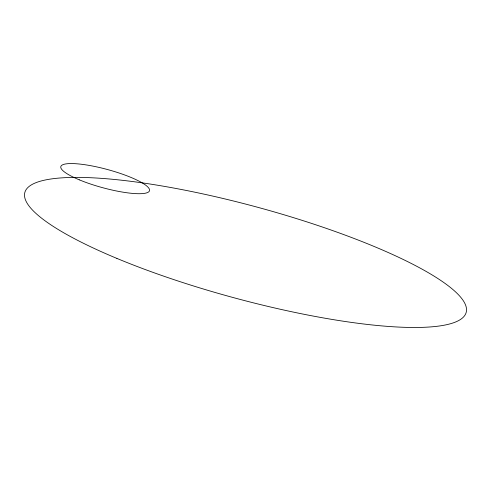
<?xml version="1.0" encoding="UTF-8"?>
<svg xmlns="http://www.w3.org/2000/svg" width="491" height="491" viewBox="0 0 491 491"><rect width="100%" height="100%" fill="white"/><g stroke="black" fill="none" stroke-linecap="round" stroke-linejoin="round"><path stroke-width="0.74" d="M79.303 179.835A45.964 9.403 15.2 0 0 149.368 191.054A45.964 9.403 15.2 0 0 86.784 165.013A45.964 9.403 15.2 0 0 79.303 179.835M116.901 258.413A228.683 46.768 15.2 0 0 465.48 314.234A228.683 46.768 15.2 0 0 154.125 184.665A228.683 46.768 15.2 0 0 116.901 258.413"/></g></svg>
